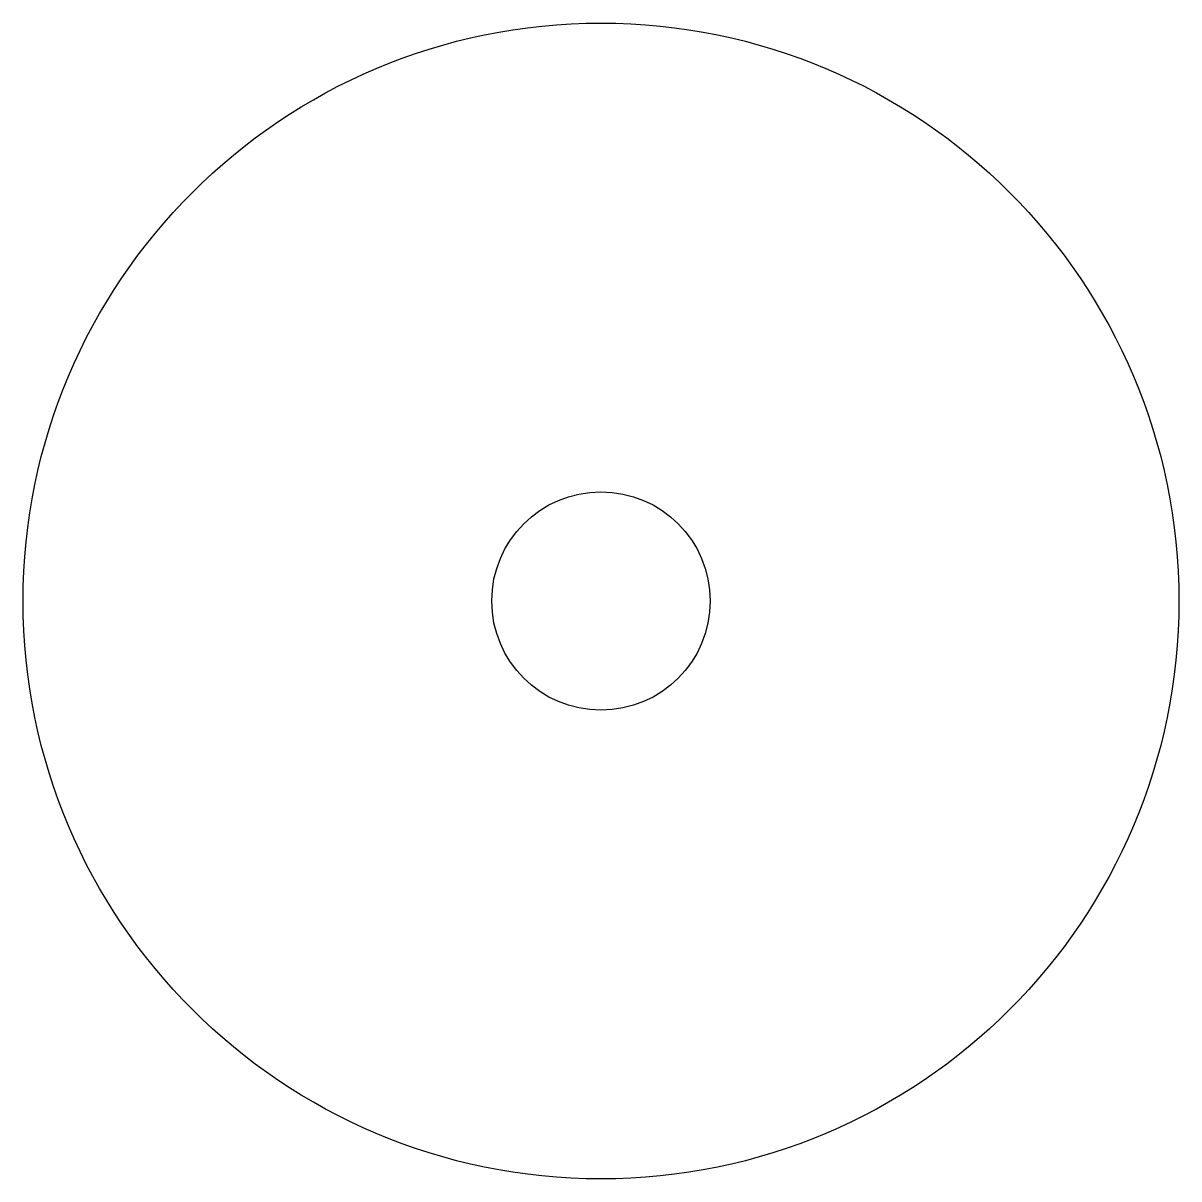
# Model space of a CAD drawing. Header units: millimetres. Extents: x 297.1 to 328.8, y 214.5 to 246.2.
import ezdxf

# ---------------------------------------------------------------- set-up
doc = ezdxf.new("R2010")
doc.units = ezdxf.units.MM
doc.layers.add('Default', color=7, linetype='Continuous')
doc.layers.add('TAMPA_COPINHO', color=7, linetype='Continuous')

# ---------------------------------------------------------------- blocks, each defined once
blk = doc.blocks.new('SE')
at = {"layer": 'TAMPA_COPINHO', "color": 7, "linetype": 'Continuous'}
for radius in [15.875, 3]:
    blk.add_circle((312.97, 230.353), radius, dxfattribs=at)

msp = doc.modelspace()

# ---------------------------------------------------------------- block references
at = {"layer": 'Default'}
msp.add_blockref('SE', (0, 0), dxfattribs=at)

doc.saveas('drawing.dxf')
